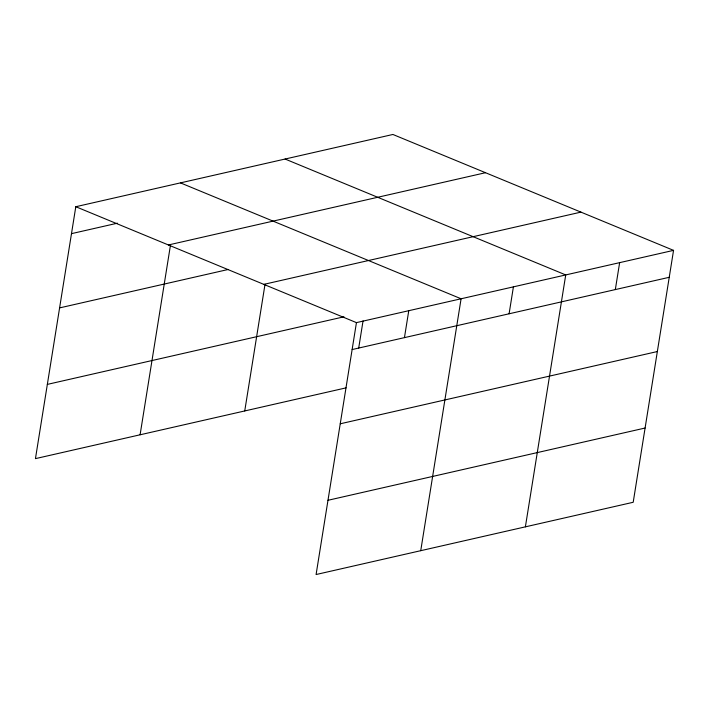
<?xml version="1.0" encoding="UTF-8"?>
<svg xmlns="http://www.w3.org/2000/svg" width="709" height="709" viewBox="0 0 709 709"><rect width="100%" height="100%" fill="white"/><g stroke="black" fill="none" stroke-linecap="round" stroke-linejoin="round"><path stroke-width="1.06" d="M673.55 250.366L356.441 322.622L316.09 574.529L633.199 502.282L673.55 250.366L392.91 134.471L75.801 206.718L35.45 458.634L346.089 387.858M140.098 434.785L170.532 244.747M244.738 410.945L265.033 284.247M358.683 348.163L363.052 320.876M404.449 337.635L408.765 310.702M420.738 550.689L461.089 298.773L180.449 182.878M509.097 313.786L513.413 286.853M525.387 526.84L565.729 274.932L285.089 159.038M615.323 289.582L619.639 262.649M71.485 233.651L117.402 223.193M168.414 244.968L485.523 172.712M59.591 307.901L228.307 269.455M263.828 284.371L580.937 212.124M47.343 384.393L343.962 316.808M352.125 349.555L669.234 277.299M340.231 423.796L657.34 351.54M327.983 500.288L645.093 428.032M75.801 206.718L356.441 322.622"/></g></svg>
